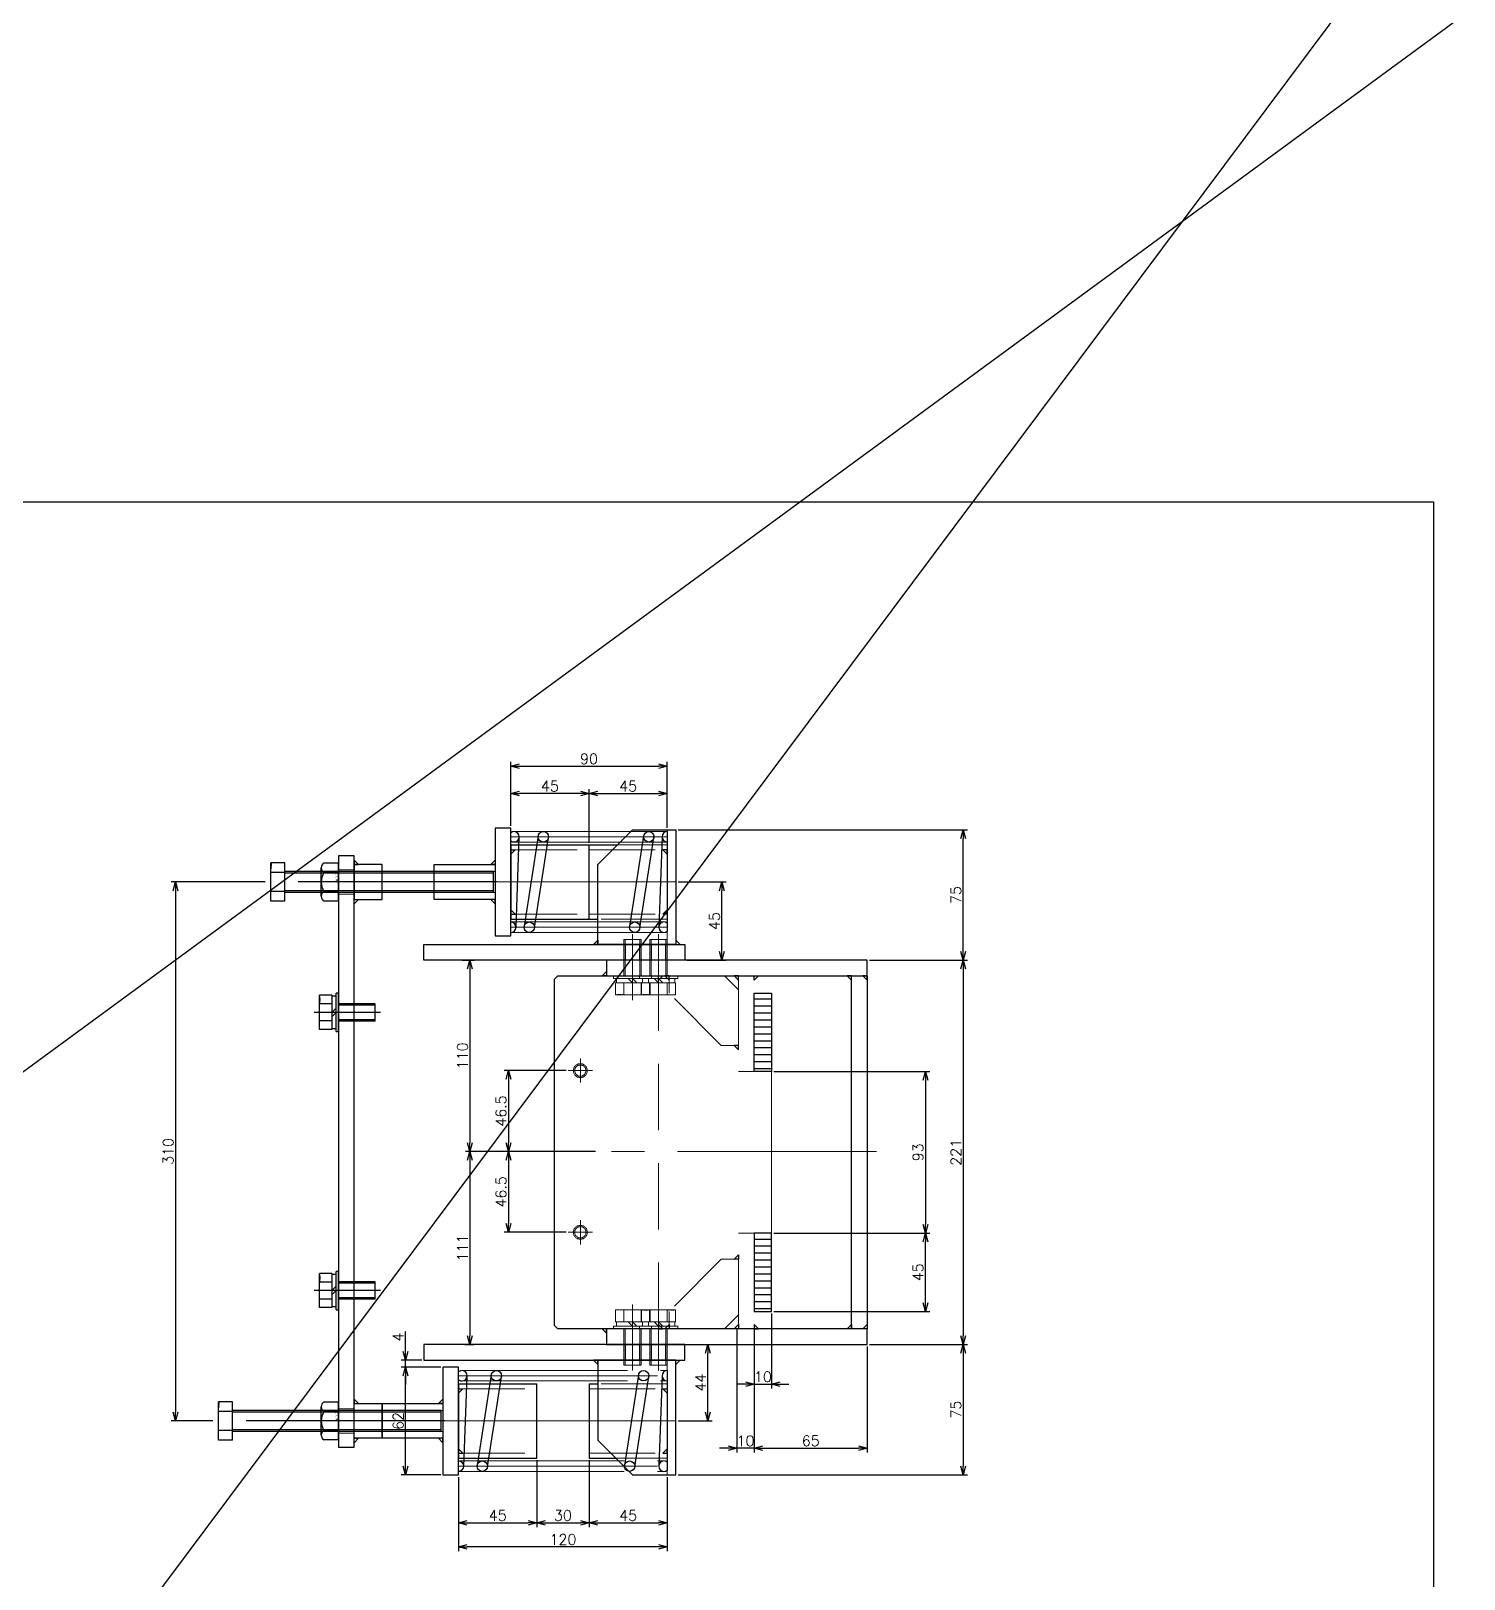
# Model space of a CAD drawing. Header units: millimetres. Extents: x -16130 to 36813, y -8099 to 27484.
# Drawn here: x 10462 to 11286, y 21503 to 22394 of the extents above; entities that cross this region are included whole.
import ezdxf

# ---------------------------------------------------------------- set-up
doc = ezdxf.new("R2010")
doc.units = ezdxf.units.MM
doc.header["$LTSCALE"] = 6
doc.header["$PDMODE"] = 99
doc.header["$PDSIZE"] = 1
for name, pattern in [('CENTER2', [28.575, 19.05, -3.175, 3.175, -3.175]), ('HIDDEN', [9.525, 6.35, -3.175]), ('PHANTOM2', [31.75, 15.875, -3.175, 3.175, -3.175, 3.175, -3.175])]:
    doc.linetypes.add(name, pattern=pattern)
for name, color, linetype, lineweight in [('04_HIDDEN', 2, 'HIDDEN', 13), ('05_CENTER', 4, 'CENTER2', 13), ('06_PHANTOM', 2, 'PHANTOM2', 13), ('08_DIM', 3, 'Continuous', 13)]:
    doc.layers.add(name, color=color, linetype=linetype, lineweight=lineweight)
doc.layers.add('10_DRAFT', color=8, linetype='Continuous', lineweight=0, plot=False)
doc.styles.add('KANJI0', font='txt.shx', dxfattribs={"width": 0.9, "height": 30, "bigfont": 'bigfont'})
doc.styles.add('KSS_TXT', font='txt.shx', dxfattribs={"bigfont": 'extfont2.shx'})
doc.styles.add('KSS_TXT_L', font='txt.shx', dxfattribs={"height": 3, "bigfont": 'extfont2.shx'})
doc.dimstyles.new('KSS_DIM', dxfattribs={"dimtxt": 3, "dimasz": 2.5, "dimexe": 1.25, "dimexo": 0.625, "dimtad": 1, "dimdsep": 46, "dimtxsty": 'KSS_TXT', "dimblk": 'OPEN30', "dimcen": 0, "dimazin": 2, "dimtfac": 0.75, "dimtmove": 0, "dimatfit": 3, "dimldrblk": 'OPEN30', "dimfxl": 1, "dimtolj": 1, "dimarcsym": 0})

# ---------------------------------------------------------------- blocks, each defined once
blk = doc.blocks.new('M8Tz_1_1_1')
at = {"color": 0}
for radius in [4, 3.25]:
    blk.add_circle((0, 0), radius, dxfattribs=at)
at = {"layer": '05_CENTER'}
for p, q in [((6.92, 0), (-6.92, 0)), ((0, -6.92), (0, 6.92))]:
    blk.add_line(p, q, dxfattribs=at)
blk = doc.blocks.new('A$C1F5678C5_1_1')
at = {"color": 0}
for p, q in [((15, 212), (43, 212)), ((43, 212), (45, 210)), ((45, 11), (45, 210)), ((43, 9), (15, 9)), ((45, 11), (43, 9))]:
    blk.add_line(p, q, dxfattribs=at)
for points in [[(-135, 221), (-135, 212), (15, 212), (15, 221)], [(-135, 9), (-135, 212), (-126, 212), (-126, 9)], [(-135, 9), (-135, 0), (15, 0), (15, 9)]]:
    blk.add_lwpolyline(points, close=True, dxfattribs=at)
at = {"color": 3}
for points in [[(15, 212), (17.5, 212), (17.5, 212), (15, 214.5)], [(-135, 212), (-132.5, 212), (-132.5, 212), (-135, 209.5)], [(-126, 212), (-123.5, 212), (-123.5, 212), (-126, 209.5)], [(-70, 212), (-72.5, 212), (-72.5, 212), (-70, 209.5)], [(-61, 212), (-58.5, 212), (-58.5, 212), (-61, 209.5)], [(-21, 212), (-18.5, 212), (-18.5, 212), (-21, 209.5)], [(-15, 212), (-17.5, 212), (-17.5, 212), (-15, 209.5)], [(-61, 172), (-58.5, 172), (-58.5, 172), (-61, 169.5)], [(-61, 49), (-58.5, 49), (-58.5, 49), (-61, 51.5)], [(-135, 9), (-132.5, 9), (-132.5, 9), (-135, 11.5)], [(-126, 9), (-123.5, 9), (-123.5, 9), (-126, 11.5)], [(-70, 9), (-72.5, 9), (-72.5, 9), (-70, 11.5)], [(-61, 9), (-58.5, 9), (-58.5, 9), (-61, 11.5)], [(-21, 9), (-18.5, 9), (-18.5, 9), (-21, 11.5)], [(-15, 9), (-17.5, 9), (-17.5, 9), (-15, 11.5)], [(15, 9), (17.5, 9), (17.5, 9), (15, 6.5)]]:
    blk.add_lwpolyline(points, close=True, dxfattribs=at)
at = {"layer": '04_HIDDEN'}
blk.add_line((-15, 212), (-15, 9), dxfattribs=at)
for points in [[(-70, 157), (-70, 212), (-61, 212), (-61, 157)], [(-70, 64), (-70, 9), (-61, 9), (-61, 64)]]:
    blk.add_lwpolyline(points, close=True, dxfattribs=at)
for points in [[(-21, 212), (-53, 212), (-61, 204), (-61, 172), (-51, 172), (-21, 202), (-21, 212)], [(-21, 9), (-53, 9), (-61, 17), (-61, 49), (-51, 49), (-21, 19), (-21, 9)]]:
    blk.add_lwpolyline(points, dxfattribs=at)
at = {"layer": '05_CENTER'}
for p, q in [((-15, 207), (-15, 226)), ((0, 207), (0, 226)), ((-140.25, 110), (49.1, 110)), ((-15, 14), (-15, -5)), ((0, 14), (0, -5))]:
    blk.add_line(p, q, dxfattribs=at)
at = {"layer": '04_HIDDEN', "xscale": -1, "rotation": 180}
blk.add_blockref('M8Tz_1_1_1', (30, 156.5), dxfattribs=at)
at = {"layer": '04_HIDDEN'}
blk.add_blockref('M8Tz_1_1_1', (30, 63.5), dxfattribs=at)
blk = doc.blocks.new('A$C00BE3D68_1_1')
h = blk.add_hatch()
h.set_pattern_fill('_USER', color=3, scale=4, angle=90, pattern_type=0)
h.set_pattern_definition([(90, (-21635.0555, -19974.697), (-4, 2e-16), [])])
h.paths.add_polyline_path([(0, 10), (0, 0), (45, 0), (45, 10)])
at = {"color": 3}
blk.add_lwpolyline([(0, 0), (45, 0), (45, 10), (0, 10)], close=True, dxfattribs=at)
blk = doc.blocks.new('A$C3CA20141_1_1')
blk.add_blockref('A$C1F5678C5_1_1', (80, -65))
at = {"rotation": 90}
blk.add_blockref('A$C00BE3D68_1_1', (10, 92), dxfattribs=at)
at = {"xscale": -1, "rotation": 89.99999999999999}
blk.add_blockref('A$C00BE3D68_1_1', (10, -1), dxfattribs=at)
blk = doc.blocks.new('A$C7AFA21F4_1_1_1_1')
at = {"color": 0}
for p, q in [((-9.81, 11), (9.81, 11)), ((-9.81, 4), (-9.81, 11)), ((-4.91, 4), (-4.91, 11)), ((4.91, 4), (4.91, 11)), ((9.81, 4), (9.81, 11)), ((-11, 1.5), (11, 1.5)), ((-11, 1.5), (-11, 0)), ((-11, 0), (11, 0)), ((9.81, 4), (-9.81, 4)), ((-9.25, 4), (-9.25, 1.5)), ((0, 1.5), (-2.5, 4)), ((0, 4), (2.5, 1.5)), ((9.25, 1.5), (9.25, 4)), ((11, 0), (11, 1.5))]:
    blk.add_line(p, q, dxfattribs=at)
at = {"color": 0, "linetype": 'CENTER2'}
blk.add_line((0, -24), (0, 14), dxfattribs=at)
at = {"color": 0, "linetype": 'HIDDEN'}
for p, q in [((-5, -21), (-5, 0)), ((-4.19, -21), (-4.19, 0)), ((4.19, -21), (4.19, 0)), ((5, -21), (5, 0)), ((-5, -21), (5, -21))]:
    blk.add_line(p, q, dxfattribs=at)
at = {"layer": '10_DRAFT', "style": 'KSS_TXT_L'}
blk.add_text('BT-M10x25L,SW,PW', height=0.3, dxfattribs=at).set_placement((5.1, 10.66))
blk = doc.blocks.new('A$C13F82D47_1_1')
at = {"color": 0}
for p, q in [((40, -23.65), (35, -23.65)), ((40, -23.65), (40, -66.35)), ((40, -66.35), (24.65, -66.35))]:
    blk.add_line(p, q, dxfattribs=at)
for points in [[(135, -9), (-15, -9), (-15, 0), (135, 0)], [(135, 0), (135, 0), (135, -9), (135, -9)]]:
    blk.add_lwpolyline(points, dxfattribs=at)
at = {"color": 3}
for points in [[(-10, -9), (-12.5, -9), (-12.5, -9), (-10, -11.5)], [(35, -9), (37.5, -9), (37.5, -9), (35, -11.5)], [(-5, -26.45), (-2.5, -26.45), (-2.5, -26.45), (-5, -28.95)], [(-5, -63.55), (-2.5, -63.55), (-2.5, -63.55), (-5, -61.05)]]:
    blk.add_lwpolyline(points, close=True, dxfattribs=at)
at = {"color": 0}
blk.add_lwpolyline([(-10, -9), (35, -9), (35, -55), (15, -75), (-10, -75)], close=True, dxfattribs=at)
at = {"layer": '04_HIDDEN'}
for p, q in [((-5, -9), (-5, 0)), ((-4, -9), (-4, 0)), ((4, -9), (4, 0)), ((5, -9), (5, 0)), ((10, -9), (10, 0)), ((11, -9), (11, 0)), ((19, -9), (19, 0)), ((20, -9), (20, 0)), ((-5, -9), (-5, -75)), ((-5, -23.65), (35, -23.65)), ((40, -26.45), (-5, -26.45)), ((40, -63.55), (-5, -63.55)), ((24.65, -66.35), (-5, -66.35))]:
    blk.add_line(p, q, dxfattribs=at)
at = {"layer": '05_CENTER'}
for p, q in [((0, 5), (0, -14)), ((15, 5), (15, -14)), ((45, -45), (-10, -45))]:
    blk.add_line(p, q, dxfattribs=at)
blk = doc.blocks.new('A$C30C75216_1_1')
at = {"color": 0}
for p, q in [((-40, -22.65), (-40, -65.35)), ((-40, -22.65), (-35, -22.65)), ((-40, -65.35), (-24.65, -65.35))]:
    blk.add_line(p, q, dxfattribs=at)
for points in [[(-135, -9), (15, -9), (15, 0), (-135, 0)], [(-135, 0), (-135, 0), (-135, -9), (-135, -9)]]:
    blk.add_lwpolyline(points, dxfattribs=at)
at = {"color": 3}
for points in [[(-35, -9), (-37.5, -9), (-37.5, -9), (-35, -11.5)], [(10, -9), (12.5, -9), (12.5, -9), (10, -11.5)], [(5, -25.45), (5, -27.95), (5, -27.95), (2.5, -25.45)], [(5, -62.55), (5, -60.05), (5, -60.05), (2.5, -62.55)]]:
    blk.add_lwpolyline(points, close=True, dxfattribs=at)
at = {"color": 0}
blk.add_lwpolyline([(10, -9), (-35, -9), (-35, -55), (-15, -75), (10, -75)], close=True, dxfattribs=at)
at = {"layer": '04_HIDDEN'}
for p, q in [((-5, -9), (-5, 0)), ((-4, -9), (-4, 0)), ((4, -9), (4, 0)), ((5, -9), (5, 0)), ((-20, -9), (-20, 0)), ((-19, -9), (-19, 0)), ((-11, -9), (-11, 0)), ((-10, -9), (-10, 0)), ((5, -9), (5, -75)), ((-40, -25.45), (5, -25.45)), ((5, -22.65), (-35, -22.65)), ((-40, -62.55), (5, -62.55)), ((-24.65, -65.35), (5, -65.35))]:
    blk.add_line(p, q, dxfattribs=at)
at = {"layer": '05_CENTER'}
for p, q in [((-15, 5), (-15, -14)), ((0, 5), (0, -14)), ((-45, -44), (10, -44))]:
    blk.add_line(p, q, dxfattribs=at)
blk = doc.blocks.new('_Open30')
at = {"color": 0, "linetype": 'ByBlock', "lineweight": -2}
for p, q in [((-1, 0.27), (0, 0)), ((0, 0), (-1, -0.27)), ((0, 0), (-1, 0))]:
    blk.add_line(p, q, dxfattribs=at)
blk = doc.blocks.new('*D1335')
at = {"layer": '08_DIM', "color": 0, "lineweight": -2, "transparency": 16777216}
for p, q in [((10709.64, 21859.42), (10716.54, 21859.42)), ((10714.04, 21854.42), (10714.04, 21754.42)), ((10786.31, 21749.42), (10711.54, 21749.42))]:
    blk.add_line(p, q, dxfattribs=at)
at = {"layer": 'Defpoints', "color": 0, "transparency": 16777216}
for p in [(10708.39, 21859.42), (10714.04, 21749.42), (10787.56, 21749.42)]:
    blk.add_point(p, dxfattribs=at)
at = {"layer": '08_DIM', "color": 0, "lineweight": -2, "transparency": 16777216, "xscale": 5, "yscale": 5, "zscale": 5}
for p, rotation in [((10714.04, 21859.42), 90), ((10714.04, 21749.42), 270)]:
    blk.add_blockref('_Open30', p, dxfattribs=dict(at, rotation=rotation))
at = {"layer": '08_DIM', "color": 0, "transparency": 16777216, "insert": (10709.79, 21804.42), "char_height": 6, "attachment_point": 5, "rotation": 90, "style": 'KSS_TXT'}
blk.add_mtext('\\A1;110', dxfattribs=at)
blk = doc.blocks.new('*D1336')
at = {"layer": '08_DIM', "color": 0, "lineweight": -2, "transparency": 16777216}
for p, q in [((10786.31, 21749.42), (10711.54, 21749.42)), ((10714.04, 21744.42), (10714.04, 21643.42)), ((10711.06, 21638.42), (10716.54, 21638.42))]:
    blk.add_line(p, q, dxfattribs=at)
at = {"layer": 'Defpoints', "color": 0, "transparency": 16777216}
for p in [(10787.56, 21749.42), (10709.81, 21638.42), (10714.04, 21638.42)]:
    blk.add_point(p, dxfattribs=at)
at = {"layer": '08_DIM', "color": 0, "lineweight": -2, "transparency": 16777216, "xscale": 5, "yscale": 5, "zscale": 5}
for p, rotation in [((10714.04, 21749.42), 90), ((10714.04, 21638.42), 270)]:
    blk.add_blockref('_Open30', p, dxfattribs=dict(at, rotation=rotation))
at = {"layer": '08_DIM', "color": 0, "transparency": 16777216, "insert": (10709.79, 21693.92), "char_height": 6, "attachment_point": 5, "rotation": 90, "style": 'KSS_TXT'}
blk.add_mtext('\\A1;111', dxfattribs=at)
blk = doc.blocks.new('A$C3AD256EE_1_1')
at = {"color": 0}
for p, q in [((45, 21.35), (45, -21.35)), ((45, 21.35), (90, 21.35)), ((90, -21.35), (90, 21.35)), ((45, -21.35), (90, -21.35))]:
    blk.add_line(p, q, dxfattribs=at)
for points in [[(36, -31), (45, -31), (45, 31), (36, 31)], [(36, 10), (36, -10), (1, -10), (1, 10)]]:
    blk.add_lwpolyline(points, close=True, dxfattribs=at)
at = {"color": 3}
for points in [[(45, 18.55), (47.5, 18.55), (47.5, 18.55), (45, 16.05)], [(36, 10), (33.5, 10), (33.5, 10), (36, 12.5)], [(36, -10), (33.5, -10), (33.5, -10), (36, -12.5)], [(45, -18.55), (47.5, -18.55), (47.5, -18.55), (45, -16.05)]]:
    blk.add_lwpolyline(points, close=True, dxfattribs=at)
at = {"layer": '04_HIDDEN'}
for p, q in [((45, 18.55), (90, 18.55)), ((36, 6.05), (1, 6.05)), ((36, -6.05), (1, -6.05)), ((45, -18.55), (90, -18.55))]:
    blk.add_line(p, q, dxfattribs=at)
at = {"layer": '05_CENTER'}
blk.add_line((-2.87, 0), (95, 0), dxfattribs=at)
blk = doc.blocks.new('A$C6BE71405_1_1')
at = {"color": 0, "linetype": 'CENTER2'}
blk.add_line((0, -122.07), (0, 10.08), dxfattribs=at)
at = {"color": 0}
for p, q in [((-10.97, 8), (10.97, 8)), ((-10.97, 0), (-10.97, 8)), ((-10.97, 0), (10.97, 0)), ((-6, -120), (-6, 0)), ((-5.48, 0), (-5.48, 8)), ((-5.05, -120), (-5.05, 0)), ((5.05, -120), (5.05, 0)), ((5.48, 0), (5.48, 8)), ((6, -120), (6, 0)), ((10.97, 0), (10.97, 8))]:
    blk.add_line(p, q, dxfattribs=at)
at = {"color": 0, "linetype": 'HIDDEN'}
blk.add_line((-6, -120), (6, -120), dxfattribs=at)
at = {"layer": '10_DRAFT', "style": 'KSS_TXT_L'}
blk.add_text('BT-M12x120L', height=0.3, dxfattribs=at).set_placement((7.91, 7.66))
blk = doc.blocks.new('M12Nu_2_1')
at = {"color": 0}
for p, q in [((-8.21, 10), (8.21, 10)), ((-10.95, 0), (-10.95, 8.53)), ((-10.95, 0), (10.95, 0)), ((-5.48, 0), (-5.48, 8.53)), ((5.48, 0), (5.48, 8.53)), ((10.95, 8.53), (10.95, 0))]:
    blk.add_line(p, q, dxfattribs=at)
at = {"color": 0, "linetype": 'CENTER2'}
blk.add_line((0, 0), (0, 10), dxfattribs=at)
at = {"color": 0}
for centre, radius, start, end in [((-8.21, 6.71), 3.29, 33.626, 146.374), ((0, -0.95), 10.95, 60, 120), ((8.21, 6.71), 3.29, 33.626, 146.374)]:
    blk.add_arc(centre, radius, start, end, dxfattribs=at)
at = {"layer": '10_DRAFT', "style": 'KANJI0', "width": 0.82}
blk.add_text('Ｍ１２', height=1.5, dxfattribs=at).set_placement((0.31, 0.09))
blk = doc.blocks.new('*D1456')
at = {"layer": '08_DIM', "color": 0, "lineweight": -2, "transparency": 16777216}
for p, q in [((10752.56, 21571.82), (10752.56, 21533.29)), ((10707.56, 21562.17), (10707.56, 21533.29)), ((10712.56, 21535.79), (10747.56, 21535.79))]:
    blk.add_line(p, q, dxfattribs=at)
at = {"layer": 'Defpoints', "color": 0, "transparency": 16777216}
for p in [(10752.56, 21573.07), (10707.56, 21563.42), (10752.56, 21535.79)]:
    blk.add_point(p, dxfattribs=at)
at = {"layer": '08_DIM', "color": 0, "lineweight": -2, "transparency": 16777216, "xscale": 5, "yscale": 5, "zscale": 5, "rotation": 180}
blk.add_blockref('_Open30', (10707.56, 21535.79), dxfattribs=at)
at = {"layer": '08_DIM', "color": 0, "lineweight": -2, "transparency": 16777216, "xscale": 5, "yscale": 5, "zscale": 5}
blk.add_blockref('_Open30', (10752.56, 21535.79), dxfattribs=at)
at = {"layer": '08_DIM', "color": 0, "transparency": 16777216, "insert": (10730.06, 21540.04), "char_height": 6, "attachment_point": 5, "style": 'KSS_TXT'}
blk.add_mtext('\\A1;45', dxfattribs=at)
blk = doc.blocks.new('*D1457')
at = {"layer": '08_DIM', "color": 0, "lineweight": -2, "transparency": 16777216}
for p, q in [((10752.56, 21571.82), (10752.56, 21533.29)), ((10782.56, 21571.82), (10782.56, 21533.29)), ((10757.56, 21535.79), (10777.56, 21535.79))]:
    blk.add_line(p, q, dxfattribs=at)
at = {"layer": 'Defpoints', "color": 0, "transparency": 16777216}
for p in [(10752.56, 21573.07), (10782.56, 21573.07), (10782.56, 21535.79)]:
    blk.add_point(p, dxfattribs=at)
at = {"layer": '08_DIM', "color": 0, "lineweight": -2, "transparency": 16777216, "xscale": 5, "yscale": 5, "zscale": 5, "rotation": 180}
blk.add_blockref('_Open30', (10752.56, 21535.79), dxfattribs=at)
at = {"layer": '08_DIM', "color": 0, "lineweight": -2, "transparency": 16777216, "xscale": 5, "yscale": 5, "zscale": 5}
blk.add_blockref('_Open30', (10782.56, 21535.79), dxfattribs=at)
at = {"layer": '08_DIM', "color": 0, "transparency": 16777216, "insert": (10767.56, 21540.04), "char_height": 6, "attachment_point": 5, "style": 'KSS_TXT'}
blk.add_mtext('\\A1;30', dxfattribs=at)
blk = doc.blocks.new('*D1458')
at = {"layer": '08_DIM', "color": 0, "lineweight": -2, "transparency": 16777216}
for p, q in [((10782.56, 21571.82), (10782.56, 21533.29)), ((10827.56, 21562.17), (10827.56, 21533.29)), ((10787.56, 21535.79), (10822.56, 21535.79))]:
    blk.add_line(p, q, dxfattribs=at)
at = {"layer": 'Defpoints', "color": 0, "transparency": 16777216}
for p in [(10782.56, 21573.07), (10827.56, 21563.42), (10827.56, 21535.79)]:
    blk.add_point(p, dxfattribs=at)
at = {"layer": '08_DIM', "color": 0, "lineweight": -2, "transparency": 16777216, "xscale": 5, "yscale": 5, "zscale": 5, "rotation": 180}
blk.add_blockref('_Open30', (10782.56, 21535.79), dxfattribs=at)
at = {"layer": '08_DIM', "color": 0, "lineweight": -2, "transparency": 16777216, "xscale": 5, "yscale": 5, "zscale": 5}
blk.add_blockref('_Open30', (10827.56, 21535.79), dxfattribs=at)
at = {"layer": '08_DIM', "color": 0, "transparency": 16777216, "insert": (10805.06, 21540.04), "char_height": 6, "attachment_point": 5, "style": 'KSS_TXT'}
blk.add_mtext('\\A1;45', dxfattribs=at)
blk = doc.blocks.new('*D1459')
at = {"layer": '08_DIM', "color": 0, "lineweight": -2, "transparency": 16777216}
for p, q in [((10707.56, 21562.17), (10707.56, 21519.47)), ((10827.56, 21562.17), (10827.56, 21519.47)), ((10822.56, 21521.97), (10712.56, 21521.97))]:
    blk.add_line(p, q, dxfattribs=at)
at = {"layer": 'Defpoints', "color": 0, "transparency": 16777216}
for p in [(10707.56, 21563.42), (10827.56, 21563.42), (10707.56, 21521.97)]:
    blk.add_point(p, dxfattribs=at)
at = {"layer": '08_DIM', "color": 0, "lineweight": -2, "transparency": 16777216, "xscale": 5, "yscale": 5, "zscale": 5, "rotation": 180}
blk.add_blockref('_Open30', (10707.56, 21521.97), dxfattribs=at)
at = {"layer": '08_DIM', "color": 0, "lineweight": -2, "transparency": 16777216, "xscale": 5, "yscale": 5, "zscale": 5}
blk.add_blockref('_Open30', (10827.56, 21521.97), dxfattribs=at)
at = {"layer": '08_DIM', "color": 0, "transparency": 16777216, "insert": (10767.56, 21526.22), "char_height": 6, "attachment_point": 5, "style": 'KSS_TXT'}
blk.add_mtext('\\A1;120', dxfattribs=at)
blk = doc.blocks.new('*D1460')
at = {"layer": '08_DIM', "color": 0, "lineweight": -2, "transparency": 16777216}
for p, q in [((10833.81, 21934.42), (11000.29, 21934.42)), ((10997.79, 21864.42), (10997.79, 21929.42)), ((10943.81, 21859.42), (11000.29, 21859.42))]:
    blk.add_line(p, q, dxfattribs=at)
at = {"layer": 'Defpoints', "color": 0, "transparency": 16777216}
for p in [(10832.56, 21934.42), (10997.79, 21934.42), (10942.56, 21859.42)]:
    blk.add_point(p, dxfattribs=at)
at = {"layer": '08_DIM', "color": 0, "lineweight": -2, "transparency": 16777216, "xscale": 5, "yscale": 5, "zscale": 5}
for p, rotation in [((10997.79, 21934.42), 90), ((10997.79, 21859.42), 270)]:
    blk.add_blockref('_Open30', p, dxfattribs=dict(at, rotation=rotation))
at = {"layer": '08_DIM', "color": 0, "transparency": 16777216, "insert": (10993.54, 21896.92), "char_height": 6, "attachment_point": 5, "rotation": 90, "style": 'KSS_TXT'}
blk.add_mtext('\\A1;75', dxfattribs=at)
blk = doc.blocks.new('*D1461')
at = {"layer": '08_DIM', "color": 0, "lineweight": -2, "transparency": 16777216}
for p, q in [((10943.81, 21859.42), (11000.29, 21859.42)), ((10997.79, 21854.42), (10997.79, 21643.42)), ((10943.81, 21638.42), (11000.29, 21638.42))]:
    blk.add_line(p, q, dxfattribs=at)
at = {"layer": 'Defpoints', "color": 0, "transparency": 16777216}
for p in [(10942.56, 21859.42), (10942.56, 21638.42), (10997.79, 21638.42)]:
    blk.add_point(p, dxfattribs=at)
at = {"layer": '08_DIM', "color": 0, "lineweight": -2, "transparency": 16777216, "xscale": 5, "yscale": 5, "zscale": 5}
for p, rotation in [((10997.79, 21859.42), 90), ((10997.79, 21638.42), 270)]:
    blk.add_blockref('_Open30', p, dxfattribs=dict(at, rotation=rotation))
at = {"layer": '08_DIM', "color": 0, "transparency": 16777216, "insert": (10993.54, 21748.92), "char_height": 6, "attachment_point": 5, "rotation": 90, "style": 'KSS_TXT'}
blk.add_mtext('\\A1;221', dxfattribs=at)
blk = doc.blocks.new('*D1462')
at = {"layer": '08_DIM', "color": 0, "lineweight": -2, "transparency": 16777216}
for p, q in [((10943.81, 21638.42), (11000.29, 21638.42)), ((10997.79, 21633.42), (10997.79, 21568.42)), ((10833.81, 21563.42), (11000.29, 21563.42))]:
    blk.add_line(p, q, dxfattribs=at)
at = {"layer": 'Defpoints', "color": 0, "transparency": 16777216}
for p in [(10942.56, 21638.42), (10832.56, 21563.42), (10997.79, 21563.42)]:
    blk.add_point(p, dxfattribs=at)
at = {"layer": '08_DIM', "color": 0, "lineweight": -2, "transparency": 16777216, "xscale": 5, "yscale": 5, "zscale": 5}
for p, rotation in [((10997.79, 21638.42), 90), ((10997.79, 21563.42), 270)]:
    blk.add_blockref('_Open30', p, dxfattribs=dict(at, rotation=rotation))
at = {"layer": '08_DIM', "color": 0, "transparency": 16777216, "insert": (10993.54, 21600.92), "char_height": 6, "attachment_point": 5, "rotation": 90, "style": 'KSS_TXT'}
blk.add_mtext('\\A1;75', dxfattribs=at)
blk = doc.blocks.new('*D1463')
at = {"layer": '08_DIM', "color": 0, "lineweight": -2, "transparency": 16777216}
for p, q in [((10838.81, 21638.42), (10853.45, 21638.42)), ((10850.95, 21599.42), (10850.95, 21633.42)), ((10833.81, 21594.42), (10853.45, 21594.42))]:
    blk.add_line(p, q, dxfattribs=at)
at = {"layer": 'Defpoints', "color": 0, "transparency": 16777216}
for p in [(10837.56, 21638.42), (10850.95, 21638.42), (10832.56, 21594.42)]:
    blk.add_point(p, dxfattribs=at)
at = {"layer": '08_DIM', "color": 0, "lineweight": -2, "transparency": 16777216, "xscale": 5, "yscale": 5, "zscale": 5}
for p, rotation in [((10850.95, 21638.42), 90), ((10850.95, 21594.42), 270)]:
    blk.add_blockref('_Open30', p, dxfattribs=dict(at, rotation=rotation))
at = {"layer": '08_DIM', "color": 0, "transparency": 16777216, "insert": (10846.7, 21616.42), "char_height": 6, "attachment_point": 5, "rotation": 90, "style": 'KSS_TXT'}
blk.add_mtext('\\A1;44', dxfattribs=at)
blk = doc.blocks.new('*D1464')
at = {"layer": '08_DIM', "color": 0, "lineweight": -2, "transparency": 16777216}
for p, q in [((10833.81, 21904.42), (10861.45, 21904.42)), ((10858.95, 21864.42), (10858.95, 21899.42)), ((10838.81, 21859.42), (10861.45, 21859.42))]:
    blk.add_line(p, q, dxfattribs=at)
at = {"layer": 'Defpoints', "color": 0, "transparency": 16777216}
for p in [(10832.56, 21904.42), (10858.95, 21904.42), (10837.56, 21859.42)]:
    blk.add_point(p, dxfattribs=at)
at = {"layer": '08_DIM', "color": 0, "lineweight": -2, "transparency": 16777216, "xscale": 5, "yscale": 5, "zscale": 5}
for p, rotation in [((10858.95, 21904.42), 90), ((10858.95, 21859.42), 270)]:
    blk.add_blockref('_Open30', p, dxfattribs=dict(at, rotation=rotation))
at = {"layer": '08_DIM', "color": 0, "transparency": 16777216, "insert": (10854.7, 21881.92), "char_height": 6, "attachment_point": 5, "rotation": 90, "style": 'KSS_TXT'}
blk.add_mtext('\\A1;45', dxfattribs=at)
blk = doc.blocks.new('A$C20CD12FB_1_1')
at = {"color": 0}
for points in [[(-225, 16), (-245, 16), (-245, 0), (-225, 0)], [(65, 16), (85, 16), (85, 0), (65, 0)], [(-250, -9), (90, -9), (90, 0), (-250, 0)]]:
    blk.add_lwpolyline(points, close=True, dxfattribs=at)
at = {"color": 3}
for points in [[(-245, 0), (-245, 2.5), (-245, 2.5), (-247.5, 0)], [(-225, 0), (-225, 2.5), (-225, 2.5), (-222.5, 0)], [(65, 0), (65, 2.5), (65, 2.5), (62.5, 0)], [(85, 0), (85, 2.5), (85, 2.5), (87.5, 0)]]:
    blk.add_lwpolyline(points, close=True, dxfattribs=at)
at = {"layer": '04_HIDDEN'}
for p, q in [((-241, 0), (-241, 16)), ((-240, 0), (-240, 16)), ((-230, 0), (-230, 16)), ((-229, 0), (-229, 16)), ((69, 0), (69, 16)), ((70, 0), (70, 16)), ((80, 0), (80, 16)), ((81, 0), (81, 16)), ((-242, -9), (-242, 0)), ((-228, -9), (-228, 0)), ((68, -9), (68, 0)), ((82, -9), (82, 0))]:
    blk.add_line(p, q, dxfattribs=at)
at = {"layer": '05_CENTER'}
for p, q in [((-235, -13.26), (-235, 21)), ((75, -13.26), (75, 21)), ((-160, -14), (-160, 5)), ((0, -14), (0, 5))]:
    blk.add_line(p, q, dxfattribs=at)
blk = doc.blocks.new('A$C12531FC4_1_1')
at = {"color": 0}
for p, q in [((-120, -29), (-120, 28.34)), ((0, 29), (0, -28.34)), ((-117, -26.11), (-115.13, 25.89)), ((-101.25, 26.46), (-109.34, -25.54)), ((-103.41, -26.46), (-95.32, 25.54)), ((-16.59, 26.46), (-24.68, -25.54)), ((-18.75, -26.46), (-10.66, 25.54)), ((-3, 26.11), (-4.87, -25.89))]:
    blk.add_line(p, q, dxfattribs=at)
for centre in [(-98.29, 26), (-13.62, 26), (-106.38, -26), (-21.71, -26)]:
    blk.add_circle(centre, 3, dxfattribs=at)
for centre, start, end in [((-118.13, 26), 231.34353, 128.65672), ((0, 26), 90, 270), ((-120, -26), 270, 90), ((-1.87, -26), 51.34353, 308.65672)]:
    blk.add_arc(centre, 3, start, end, dxfattribs=at)
at = {"layer": '05_CENTER', "color": 0}
for p, q in [((-120, 26), (0, 26)), ((-120, -26), (0, -26))]:
    blk.add_line(p, q, dxfattribs=at)
at = {"layer": '06_PHANTOM', "color": 0}
for p, q in [((-118.13, 29), (0, 29)), ((-118.13, 23), (0, 23)), ((-120, -23), (-1.87, -23)), ((-120, -29), (-1.87, -29))]:
    blk.add_line(p, q, dxfattribs=at)
at = {"layer": '10_DRAFT'}
blk.add_line((-120, 0), (0, 0), dxfattribs=at)
blk = doc.blocks.new('*D1484')
at = {"layer": '08_DIM', "color": 0, "lineweight": -2, "transparency": 16777216}
for p, q in [((10737.56, 21936.67), (10737.56, 21957.79)), ((10777.56, 21955.29), (10742.56, 21955.29)), ((10782.56, 21927.02), (10782.56, 21957.79))]:
    blk.add_line(p, q, dxfattribs=at)
at = {"layer": 'Defpoints', "color": 0, "transparency": 16777216}
for p in [(10737.56, 21955.29), (10737.56, 21935.42), (10782.56, 21925.77)]:
    blk.add_point(p, dxfattribs=at)
at = {"layer": '08_DIM', "color": 0, "lineweight": -2, "transparency": 16777216, "xscale": 5, "yscale": 5, "zscale": 5, "rotation": 180}
blk.add_blockref('_Open30', (10737.56, 21955.29), dxfattribs=at)
at = {"layer": '08_DIM', "color": 0, "lineweight": -2, "transparency": 16777216, "xscale": 5, "yscale": 5, "zscale": 5}
blk.add_blockref('_Open30', (10782.56, 21955.29), dxfattribs=at)
at = {"layer": '08_DIM', "color": 0, "transparency": 16777216, "insert": (10760.06, 21959.55), "char_height": 6, "attachment_point": 5, "style": 'KSS_TXT'}
blk.add_mtext('\\A1;45', dxfattribs=at)
blk = doc.blocks.new('*D1485')
at = {"layer": '08_DIM', "color": 0, "lineweight": -2, "transparency": 16777216}
for p, q in [((10737.56, 21936.67), (10737.56, 21973.52)), ((10742.56, 21971.02), (10822.56, 21971.02)), ((10827.56, 21935.67), (10827.56, 21973.52))]:
    blk.add_line(p, q, dxfattribs=at)
at = {"layer": 'Defpoints', "color": 0, "transparency": 16777216}
for p in [(10827.56, 21971.02), (10737.56, 21935.42), (10827.56, 21934.42)]:
    blk.add_point(p, dxfattribs=at)
at = {"layer": '08_DIM', "color": 0, "lineweight": -2, "transparency": 16777216, "xscale": 5, "yscale": 5, "zscale": 5, "rotation": 180}
blk.add_blockref('_Open30', (10737.56, 21971.02), dxfattribs=at)
at = {"layer": '08_DIM', "color": 0, "lineweight": -2, "transparency": 16777216, "xscale": 5, "yscale": 5, "zscale": 5}
blk.add_blockref('_Open30', (10827.56, 21971.02), dxfattribs=at)
at = {"layer": '08_DIM', "color": 0, "transparency": 16777216, "insert": (10782.56, 21975.27), "char_height": 6, "attachment_point": 5, "style": 'KSS_TXT'}
blk.add_mtext('\\A1;90', dxfattribs=at)
blk = doc.blocks.new('*D1486')
at = {"layer": '08_DIM', "color": 0, "lineweight": -2, "transparency": 16777216}
for p, q in [((10782.56, 21927.02), (10782.56, 21957.79)), ((10787.56, 21955.29), (10822.56, 21955.29)), ((10827.56, 21935.67), (10827.56, 21957.79))]:
    blk.add_line(p, q, dxfattribs=at)
at = {"layer": 'Defpoints', "color": 0, "transparency": 16777216}
for p in [(10827.56, 21955.29), (10827.56, 21934.42), (10782.56, 21925.77)]:
    blk.add_point(p, dxfattribs=at)
at = {"layer": '08_DIM', "color": 0, "lineweight": -2, "transparency": 16777216, "xscale": 5, "yscale": 5, "zscale": 5, "rotation": 180}
blk.add_blockref('_Open30', (10782.56, 21955.29), dxfattribs=at)
at = {"layer": '08_DIM', "color": 0, "lineweight": -2, "transparency": 16777216, "xscale": 5, "yscale": 5, "zscale": 5}
blk.add_blockref('_Open30', (10827.56, 21955.29), dxfattribs=at)
at = {"layer": '08_DIM', "color": 0, "transparency": 16777216, "insert": (10805.06, 21959.55), "char_height": 6, "attachment_point": 5, "style": 'KSS_TXT'}
blk.add_mtext('\\A1;45', dxfattribs=at)
blk = doc.blocks.new('A$C006958E3_1_1')
at = {"color": 0}
for p, q in [((-90, -29), (-90, 28.34)), ((0, 29), (0, -28.34)), ((-87, -26.11), (-85.13, 25.89)), ((-74.25, 26.46), (-82.34, -25.54)), ((-76.41, -26.46), (-68.32, 25.54)), ((-13.59, 26.46), (-21.68, -25.54)), ((-15.75, -26.46), (-7.66, 25.54)), ((-3, 26.11), (-4.87, -25.89))]:
    blk.add_line(p, q, dxfattribs=at)
for centre in [(-71.29, 26), (-10.62, 26), (-79.38, -26), (-18.71, -26)]:
    blk.add_circle(centre, 3, dxfattribs=at)
for centre, start, end in [((-88.13, 26), 231.34353, 128.65672), ((0, 26), 90, 270), ((-90, -26), 270, 90), ((-1.87, -26), 51.34353, 308.65672)]:
    blk.add_arc(centre, 3, start, end, dxfattribs=at)
at = {"layer": '05_CENTER', "color": 0}
for p, q in [((-90, 26), (0, 26)), ((-90, -26), (0, -26))]:
    blk.add_line(p, q, dxfattribs=at)
at = {"layer": '06_PHANTOM', "color": 0}
for p, q in [((-88.13, 29), (0, 29)), ((-88.13, 23), (0, 23)), ((-90, -23), (-1.87, -23)), ((-90, -29), (-1.87, -29))]:
    blk.add_line(p, q, dxfattribs=at)
at = {"layer": '10_DRAFT'}
blk.add_line((-90, 0), (0, 0), dxfattribs=at)
blk = doc.blocks.new('*D2396')
at = {"layer": '08_DIM', "color": 0, "lineweight": -2, "transparency": 16777216}
for p, q in [((10596.23, 21904.42), (10542.3, 21904.42)), ((10544.8, 21899.42), (10544.8, 21599.42)), ((10566.23, 21594.42), (10542.3, 21594.42))]:
    blk.add_line(p, q, dxfattribs=at)
at = {"layer": 'Defpoints', "color": 0, "transparency": 16777216}
for p in [(10597.48, 21904.42), (10544.8, 21594.42), (10567.48, 21594.42)]:
    blk.add_point(p, dxfattribs=at)
at = {"layer": '08_DIM', "color": 0, "lineweight": -2, "transparency": 16777216, "xscale": 5, "yscale": 5, "zscale": 5}
for p, rotation in [((10544.8, 21904.42), 90), ((10544.8, 21594.42), 270)]:
    blk.add_blockref('_Open30', p, dxfattribs=dict(at, rotation=rotation))
at = {"layer": '08_DIM', "color": 0, "transparency": 16777216, "insert": (10540.55, 21749.42), "char_height": 6, "attachment_point": 5, "rotation": 90, "style": 'KSS_TXT'}
blk.add_mtext('\\A1;310', dxfattribs=at)
blk = doc.blocks.new('*D2416')
at = {"layer": '08_DIM', "color": 0, "lineweight": -2, "transparency": 16777216}
for p, q in [((10888.81, 21795.42), (10978.48, 21795.42)), ((10975.98, 21790.42), (10975.98, 21707.42)), ((10888.81, 21702.42), (10978.48, 21702.42))]:
    blk.add_line(p, q, dxfattribs=at)
at = {"layer": 'Defpoints', "color": 0, "transparency": 16777216}
for p in [(10887.56, 21795.42), (10887.56, 21702.42), (10975.98, 21702.42)]:
    blk.add_point(p, dxfattribs=at)
at = {"layer": '08_DIM', "color": 0, "lineweight": -2, "transparency": 16777216, "xscale": 5, "yscale": 5, "zscale": 5}
for p, rotation in [((10975.98, 21795.42), 90), ((10975.98, 21702.42), 270)]:
    blk.add_blockref('_Open30', p, dxfattribs=dict(at, rotation=rotation))
at = {"layer": '08_DIM', "color": 0, "transparency": 16777216, "insert": (10971.73, 21748.92), "char_height": 6, "attachment_point": 5, "rotation": 90, "style": 'KSS_TXT'}
blk.add_mtext('\\A1;93', dxfattribs=at)
blk = doc.blocks.new('*D2417')
at = {"layer": '08_DIM', "color": 0, "lineweight": -2, "transparency": 16777216}
for p, q in [((10888.81, 21702.42), (10978.48, 21702.42)), ((10975.98, 21662.42), (10975.98, 21697.42)), ((10888.81, 21657.42), (10978.48, 21657.42))]:
    blk.add_line(p, q, dxfattribs=at)
at = {"layer": 'Defpoints', "color": 0, "transparency": 16777216}
for p in [(10887.56, 21702.42), (10975.98, 21702.42), (10887.56, 21657.42)]:
    blk.add_point(p, dxfattribs=at)
at = {"layer": '08_DIM', "color": 0, "lineweight": -2, "transparency": 16777216, "xscale": 5, "yscale": 5, "zscale": 5}
for p, rotation in [((10975.98, 21702.42), 90), ((10975.98, 21657.42), 270)]:
    blk.add_blockref('_Open30', p, dxfattribs=dict(at, rotation=rotation))
at = {"layer": '08_DIM', "color": 0, "transparency": 16777216, "insert": (10971.73, 21679.92), "char_height": 6, "attachment_point": 5, "rotation": 90, "style": 'KSS_TXT'}
blk.add_mtext('\\A1;45', dxfattribs=at)
blk = doc.blocks.new('*D2418')
at = {"layer": '08_DIM', "color": 0, "lineweight": -2, "transparency": 16777216}
for p, q in [((10887.56, 21656.23), (10887.56, 21613.1)), ((10877.56, 21647.17), (10877.56, 21613.1)), ((10872.56, 21615.6), (10867.56, 21615.6)), ((10877.56, 21615.6), (10887.56, 21615.6)), ((10892.56, 21615.6), (10897.56, 21615.6))]:
    blk.add_line(p, q, dxfattribs=at)
at = {"layer": 'Defpoints', "color": 0, "transparency": 16777216}
for p in [(10887.56, 21657.48), (10877.56, 21648.42), (10887.56, 21615.6)]:
    blk.add_point(p, dxfattribs=at)
at = {"layer": '08_DIM', "color": 0, "lineweight": -2, "transparency": 16777216, "xscale": 5, "yscale": 5, "zscale": 5}
blk.add_blockref('_Open30', (10877.56, 21615.6), dxfattribs=at)
at = {"layer": '08_DIM', "color": 0, "lineweight": -2, "transparency": 16777216, "xscale": 5, "yscale": 5, "zscale": 5, "rotation": 180}
blk.add_blockref('_Open30', (10887.56, 21615.6), dxfattribs=at)
at = {"layer": '08_DIM', "color": 0, "transparency": 16777216, "insert": (10882.56, 21619.85), "char_height": 6, "attachment_point": 5, "style": 'KSS_TXT'}
blk.add_mtext('\\A1;10', dxfattribs=at)
blk = doc.blocks.new('*D2419')
at = {"layer": '08_DIM', "color": 0, "lineweight": -2, "transparency": 16777216}
for p, q in [((10877.56, 21647.17), (10877.56, 21576.2)), ((10942.56, 21637.17), (10942.56, 21576.2)), ((10882.56, 21578.7), (10937.56, 21578.7))]:
    blk.add_line(p, q, dxfattribs=at)
at = {"layer": 'Defpoints', "color": 0, "transparency": 16777216}
for p in [(10877.56, 21648.42), (10942.56, 21638.42), (10942.56, 21578.7)]:
    blk.add_point(p, dxfattribs=at)
at = {"layer": '08_DIM', "color": 0, "lineweight": -2, "transparency": 16777216, "xscale": 5, "yscale": 5, "zscale": 5, "rotation": 180}
blk.add_blockref('_Open30', (10877.56, 21578.7), dxfattribs=at)
at = {"layer": '08_DIM', "color": 0, "lineweight": -2, "transparency": 16777216, "xscale": 5, "yscale": 5, "zscale": 5}
blk.add_blockref('_Open30', (10942.56, 21578.7), dxfattribs=at)
at = {"layer": '08_DIM', "color": 0, "transparency": 16777216, "insert": (10910.06, 21582.96), "char_height": 6, "attachment_point": 5, "style": 'KSS_TXT'}
blk.add_mtext('\\A1;65', dxfattribs=at)
blk = doc.blocks.new('*D2420')
at = {"layer": '08_DIM', "color": 0, "lineweight": -2, "transparency": 16777216}
for p, q in [((10867.56, 21647.17), (10867.56, 21576.2)), ((10877.56, 21647.17), (10877.56, 21576.2)), ((10862.56, 21578.7), (10857.56, 21578.7)), ((10877.56, 21578.7), (10867.56, 21578.7)), ((10882.56, 21578.7), (10887.56, 21578.7))]:
    blk.add_line(p, q, dxfattribs=at)
at = {"layer": 'Defpoints', "color": 0, "transparency": 16777216}
for p in [(10867.56, 21648.42), (10877.56, 21648.42), (10867.56, 21578.7)]:
    blk.add_point(p, dxfattribs=at)
at = {"layer": '08_DIM', "color": 0, "lineweight": -2, "transparency": 16777216, "xscale": 5, "yscale": 5, "zscale": 5}
blk.add_blockref('_Open30', (10867.56, 21578.7), dxfattribs=at)
at = {"layer": '08_DIM', "color": 0, "lineweight": -2, "transparency": 16777216, "xscale": 5, "yscale": 5, "zscale": 5, "rotation": 180}
blk.add_blockref('_Open30', (10877.56, 21578.7), dxfattribs=at)
at = {"layer": '08_DIM', "color": 0, "transparency": 16777216, "insert": (10872.56, 21582.95), "char_height": 6, "attachment_point": 5, "style": 'KSS_TXT'}
blk.add_mtext('\\A1;10', dxfattribs=at)
blk = doc.blocks.new('*D2684')
at = {"layer": '08_DIM', "color": 0, "lineweight": -2, "transparency": 16777216}
for p, q in [((10697.31, 21625.42), (10674.52, 21625.42)), ((10677.02, 21568.42), (10677.02, 21620.42)), ((10697.31, 21563.42), (10674.52, 21563.42))]:
    blk.add_line(p, q, dxfattribs=at)
at = {"layer": 'Defpoints', "color": 0, "transparency": 16777216}
for p in [(10677.02, 21625.42), (10698.56, 21625.42), (10698.56, 21563.42)]:
    blk.add_point(p, dxfattribs=at)
at = {"layer": '08_DIM', "color": 0, "lineweight": -2, "transparency": 16777216, "xscale": 5, "yscale": 5, "zscale": 5}
for p, rotation in [((10677.02, 21625.42), 90), ((10677.02, 21563.42), 270)]:
    blk.add_blockref('_Open30', p, dxfattribs=dict(at, rotation=rotation))
at = {"layer": '08_DIM', "color": 0, "transparency": 16777216, "insert": (10672.77, 21594.42), "char_height": 6, "attachment_point": 5, "rotation": 90, "style": 'KSS_TXT'}
blk.add_mtext('\\A1;62', dxfattribs=at)
blk = doc.blocks.new('*D2685')
at = {"layer": '08_DIM', "color": 0, "lineweight": -2, "transparency": 16777216}
for p, q in [((10677.02, 21634.42), (10677.02, 21645.92)), ((10686.31, 21629.42), (10674.52, 21629.42)), ((10677.02, 21625.42), (10677.02, 21629.42)), ((10697.31, 21625.42), (10674.52, 21625.42)), ((10677.02, 21620.42), (10677.02, 21615.42))]:
    blk.add_line(p, q, dxfattribs=at)
at = {"layer": 'Defpoints', "color": 0, "transparency": 16777216}
for p in [(10677.02, 21629.42), (10687.56, 21629.42), (10698.56, 21625.42)]:
    blk.add_point(p, dxfattribs=at)
at = {"layer": '08_DIM', "color": 0, "lineweight": -2, "transparency": 16777216, "xscale": 5, "yscale": 5, "zscale": 5}
for p, rotation in [((10677.02, 21629.42), 270), ((10677.02, 21625.42), 90)]:
    blk.add_blockref('_Open30', p, dxfattribs=dict(at, rotation=rotation))
at = {"layer": '08_DIM', "color": 0, "transparency": 16777216, "insert": (10672.77, 21642.67), "char_height": 6, "attachment_point": 5, "rotation": 90, "style": 'KSS_TXT'}
blk.add_mtext('\\A1;4', dxfattribs=at)
blk = doc.blocks.new('*D2797')
at = {"layer": '08_DIM', "color": 0, "lineweight": -2, "transparency": 16777216}
for p, q in [((10769.39, 21795.92), (10733.7, 21795.92)), ((10736.2, 21790.92), (10736.2, 21754.42)), ((10786.31, 21749.42), (10733.7, 21749.42))]:
    blk.add_line(p, q, dxfattribs=at)
at = {"layer": 'Defpoints', "color": 0, "transparency": 16777216}
for p in [(10770.64, 21795.92), (10736.2, 21749.42), (10787.56, 21749.42)]:
    blk.add_point(p, dxfattribs=at)
at = {"layer": '08_DIM', "color": 0, "lineweight": -2, "transparency": 16777216, "xscale": 5, "yscale": 5, "zscale": 5}
for p, rotation in [((10736.2, 21795.92), 90), ((10736.2, 21749.42), 270)]:
    blk.add_blockref('_Open30', p, dxfattribs=dict(at, rotation=rotation))
at = {"layer": '08_DIM', "color": 0, "transparency": 16777216, "insert": (10731.94, 21772.67), "char_height": 6, "attachment_point": 5, "rotation": 90, "style": 'KSS_TXT'}
blk.add_mtext('\\A1;46.5', dxfattribs=at)
blk = doc.blocks.new('*D2798')
at = {"layer": '08_DIM', "color": 0, "lineweight": -2, "transparency": 16777216}
for p, q in [((10786.31, 21749.42), (10733.7, 21749.42)), ((10736.2, 21744.42), (10736.2, 21707.92)), ((10769.39, 21702.92), (10733.7, 21702.92))]:
    blk.add_line(p, q, dxfattribs=at)
at = {"layer": 'Defpoints', "color": 0, "transparency": 16777216}
for p in [(10787.56, 21749.42), (10736.2, 21702.92), (10770.64, 21702.92)]:
    blk.add_point(p, dxfattribs=at)
at = {"layer": '08_DIM', "color": 0, "lineweight": -2, "transparency": 16777216, "xscale": 5, "yscale": 5, "zscale": 5}
for p, rotation in [((10736.2, 21749.42), 90), ((10736.2, 21702.92), 270)]:
    blk.add_blockref('_Open30', p, dxfattribs=dict(at, rotation=rotation))
at = {"layer": '08_DIM', "color": 0, "transparency": 16777216, "insert": (10731.94, 21726.17), "char_height": 6, "attachment_point": 5, "rotation": 90, "style": 'KSS_TXT'}
blk.add_mtext('\\A1;46.5', dxfattribs=at)

msp = doc.modelspace()

# ---------------------------------------------------------------- linework, layer by layer
at = {"color": 2}
for p, q in [((18209.26711, 27483.91937), (4316.74468, 17289.24112)), ((11911.28314, 23338.83042), (7648.33494, 17631.48132))]:
    msp.add_line(p, q, dxfattribs=at)
msp.add_lwpolyline([(9801.20184, 22123.14923), (11268.28078, 22123.14923), (11268.28078, 18564.51638), (9801.20184, 18564.51638)], close=True, dxfattribs=at)
at = {"layer": '10_DRAFT'}
msp.add_line((10887.56136, 21795.42155), (10887.56136, 21702.42155), dxfattribs=at)

# ---------------------------------------------------------------- block references
for name, p, rotation in [('A$C13F82D47_1_1', (10822.56136, 21859.42155), 180), ('A$C6BE71405_1_1', (10607.56135, 21904.42154), 90), ('M12Nu_2_1', (10638.56136, 21904.42155), 90), ('A$C20CD12FB_1_1', (10647.56134, 21669.42155), 270), ('A$C3CA20141_1_1', (10887.56136, 21794.42155), 180), ('A$C7AFA21F4_1_1_1_1', (10638.55996, 21829.42155), 90), ('A$C7AFA21F4_1_1_1_1', (10638.55996, 21669.42155), 90), ('A$C6BE71405_1_1', (10577.56134, 21594.42155), 90), ('M12Nu_2_1', (10638.56134, 21594.42155), 90)]:
    msp.add_blockref(name, p, dxfattribs=dict(rotation=rotation))
for name, p in [('A$C3AD256EE_1_1', (10692.56135, 21904.42154)), ('A$C30C75216_1_1', (10822.56134, 21638.42155)), ('A$C3AD256EE_1_1', (10662.56134, 21594.42155))]:
    msp.add_blockref(name, p)
at = {"color": 4}
for name, p in [('A$C006958E3_1_1', (10827.56143, 21904.42155)), ('A$C12531FC4_1_1', (10827.56134, 21594.42155))]:
    msp.add_blockref(name, p, dxfattribs=at)
at = {"layer": '04_HIDDEN', "rotation": 180}
for p in [(10807.56136, 21850.42155), (10822.56136, 21850.42155)]:
    msp.add_blockref('A$C7AFA21F4_1_1_1_1', p, dxfattribs=at)
at = {"layer": '04_HIDDEN'}
for p in [(10807.56136, 21647.42155), (10822.56136, 21647.42155)]:
    msp.add_blockref('A$C7AFA21F4_1_1_1_1', p, dxfattribs=at)

# ---------------------------------------------------------------- dimensions: what is measured, and where the dimension line sits
at = {"layer": '08_DIM'}
for base, p1, p2, picture, middle in [((10827.56134, 21971.02012), (10737.56135, 21935.42154), (10827.56134, 21934.42155), '*D1485', (10782.56135, 21975.27012)), ((10737.56135, 21955.29294), (10782.56135, 21925.77154), (10737.56135, 21935.42154), '*D1484', (10760.06135, 21959.5471)), ((10827.56134, 21955.29294), (10782.56135, 21925.77154), (10827.56134, 21934.42155), '*D1486', (10805.06135, 21959.5471)), ((10887.56136, 21615.59555), (10877.56136, 21648.42155), (10887.56136, 21657.477), '*D2418', (10882.56136, 21619.84555)), ((10867.56136, 21578.70125), (10877.56136, 21648.42155), (10867.56136, 21648.42155), '*D2420', (10872.56136, 21582.95125)), ((10942.56136, 21578.70125), (10877.56136, 21648.42155), (10942.56136, 21638.42155), '*D2419', (10910.06136, 21582.95542)), ((10752.56134, 21535.7891), (10707.56134, 21563.42155), (10752.56134, 21573.07155), '*D1456', (10730.06134, 21540.04327)), ((10782.56134, 21535.7891), (10752.56134, 21573.07155), (10782.56134, 21573.07155), '*D1457', (10767.56134, 21540.0391)), ((10827.56134, 21535.7891), (10782.56134, 21573.07155), (10827.56134, 21563.42155), '*D1458', (10805.06134, 21540.04327)), ((10707.56134, 21521.97351), (10827.56134, 21563.42155), (10707.56134, 21563.42155), '*D1459', (10767.56134, 21526.22351))]:
    dim = msp.add_linear_dim(base=base, p1=p1, p2=p2, dimstyle='KSS_DIM', override={"dimscale": 2}, dxfattribs=at)
    dim.commit()
    dim.dimension.update_dxf_attribs({"geometry": picture, "text_midpoint": middle})
for base, p1, p2, picture, middle in [((10997.79224, 21934.42155), (10942.56136, 21859.42155), (10832.56134, 21934.42155), '*D1460', (10993.53807, 21896.92155)), ((10544.80056, 21594.42155), (10597.48033, 21904.42155), (10567.48031, 21594.42155), '*D2396', (10540.55056, 21749.42155)), ((10714.03826, 21749.42155), (10708.38586, 21859.42155), (10787.56136, 21749.42155), '*D1335', (10709.78826, 21804.42155)), ((10997.79224, 21638.42155), (10942.56136, 21859.42155), (10942.56136, 21638.42155), '*D1461', (10993.54224, 21748.92155)), ((10975.98407, 21702.42155), (10887.56136, 21795.42155), (10887.56136, 21702.42155), '*D2416', (10971.73407, 21748.92155)), ((10714.03826, 21638.42155), (10787.56136, 21749.42155), (10709.81296, 21638.42155), '*D1336', (10709.78826, 21693.92155)), ((10975.98407, 21702.42155), (10887.56136, 21657.42155), (10887.56136, 21702.42155), '*D2417', (10971.72991, 21679.92155)), ((10677.02309, 21629.42155), (10698.56134, 21625.42155), (10687.56134, 21629.42155), '*D2685', (10672.77309, 21642.67155)), ((10997.79224, 21563.42155), (10942.56136, 21638.42155), (10832.56134, 21563.42155), '*D1462', (10993.53807, 21600.92155)), ((10677.02309, 21625.42155), (10698.56134, 21563.42155), (10698.56134, 21625.42155), '*D2684', (10672.77309, 21594.42155))]:
    dim = msp.add_linear_dim(base=base, p1=p1, p2=p2, angle=90, dimstyle='KSS_DIM', override={"dimscale": 2}, dxfattribs=at)
    dim.commit()
    dim.dimension.update_dxf_attribs({"geometry": picture, "text_midpoint": middle})
at = {"layer": '08_DIM', "color": 1}
for base, p1, p2, picture, middle in [((10858.9502, 21904.42155), (10837.56136, 21859.42155), (10832.56136, 21904.42155), '*D1464', (10854.69604, 21881.92155)), ((10850.9455, 21638.42155), (10832.56136, 21594.42155), (10837.56136, 21638.42155), '*D1463', (10846.6955, 21616.42155))]:
    dim = msp.add_linear_dim(base=base, p1=p1, p2=p2, angle=90, dimstyle='KSS_DIM', override={"dimscale": 2}, dxfattribs=at)
    dim.commit()
    dim.dimension.update_dxf_attribs({"geometry": picture, "text_midpoint": middle})
at = {"layer": '08_DIM', "color": 6}
for base, p1, p2, picture, middle in [((10736.19624, 21749.42155), (10770.63805, 21795.92155), (10787.56136, 21749.42155), '*D2797', (10731.94207, 21772.67155)), ((10736.19624, 21702.92155), (10787.56136, 21749.42155), (10770.63805, 21702.92155), '*D2798', (10731.94207, 21726.17155))]:
    dim = msp.add_linear_dim(base=base, p1=p1, p2=p2, angle=90, dimstyle='KSS_DIM', override={"dimscale": 2}, dxfattribs=at)
    dim.commit()
    dim.dimension.update_dxf_attribs({"geometry": picture, "text_midpoint": middle})

doc.saveas('drawing.dxf')
